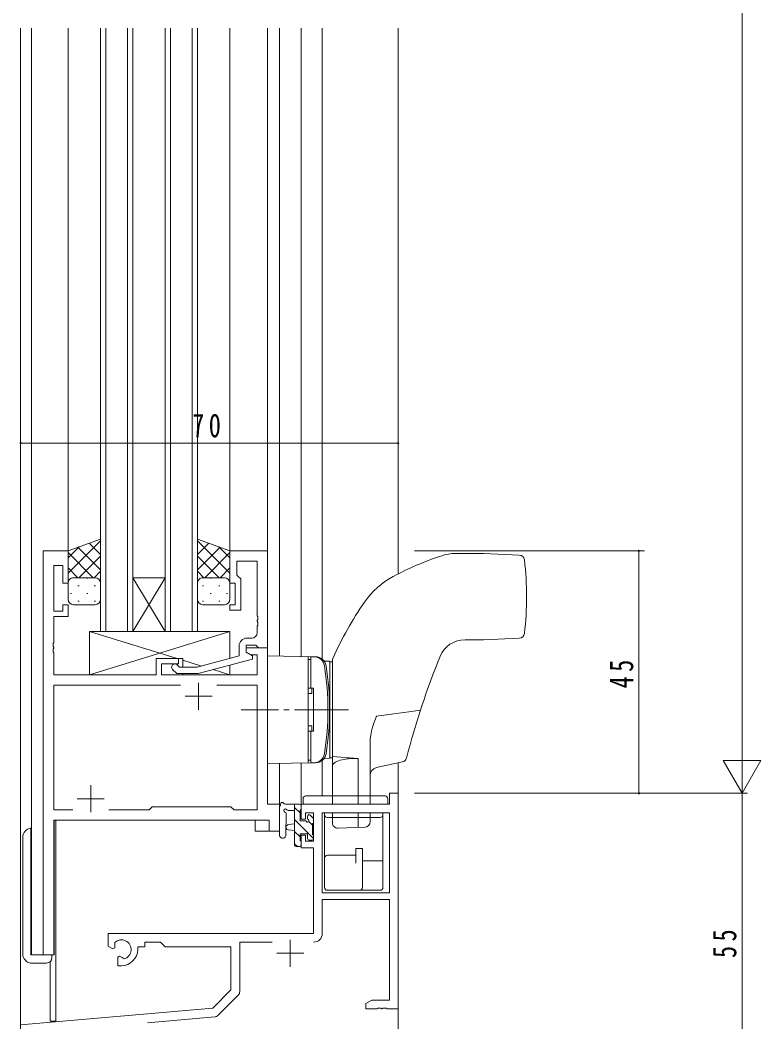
# Model space of a CAD drawing. Units: millimetres on the paper. Extents: x -397 to 397, y -282 to 282.
# Drawn here: x -265.8 to -128.4, y -174.2 to 11.7 of the extents above; entities that cross this region are included whole.
import ezdxf

# ---------------------------------------------------------------- set-up
doc = ezdxf.new("R2010")
doc.units = ezdxf.units.MM
doc.linetypes.add('USER2', pattern=[13, 10, -1, 1, -1])
for name, color, linetype, lineweight in [('0-3_YKK_11', 7, 'Continuous', 18), ('0-4_YKK_12', 2, 'Continuous', 18), ('0-5_YKK_13', 4, 'Continuous', 18), ('0-7_YKK_D', 6, 'Continuous', 18)]:
    doc.layers.add(name, color=color, linetype=linetype, lineweight=lineweight)
doc.styles.add('ＭＳ ゴシック', font='')
doc.styles.get('ＭＳ ゴシック').set_extended_font_data('MS Gothic')

msp = doc.modelspace()

# ---------------------------------------------------------------- linework, layer by layer
at = {"layer": '0-3_YKK_11'}
for p, q in [((-256.861, -86.774), (-261.461, -86.774)), ((-261.461, -86.774), (-261.461, -161.774)), ((-256.861, -92.774), (-256.861, -86.774)), ((-219.861, -86.774), (-226.861, -86.774)), ((-226.861, -86.774), (-226.861, -92.774)), ((-219.861, -104.774), (-219.861, -86.774)), ((-221.671, -98.999), (-221.671, -99.549)), ((-222.791, -102.974), (-223.661, -102.974)), ((-225.161, -104.474), (-225.161, -106.294)), ((-223.861, -104.274), (-222.061, -104.274)), ((-219.861, -104.774), (-223.861, -104.774)), ((-219.861, -133.774), (-219.861, -104.774)), ((-225.161, -106.294), (-232.922, -108.374)), ((-222.995, -106.074), (-221.791, -106.074)), ((-221.791, -106.074), (-221.791, -109.774)), ((-237.485, -108.798), (-236.709, -109.574)), ((-236.709, -109.574), (-232.764, -109.574)), ((-240.561, -109.774), (-259.531, -109.774)), ((-221.791, -109.774), (-239.561, -109.774)), ((-232.661, -111.274), (-232.661, -116.274)), ((-236.011, -111.704), (-259.531, -111.704)), ((-236.011, -111.704), (-259.531, -111.704)), ((-259.531, -111.704), (-259.531, -134.844)), ((-221.791, -111.704), (-229.31, -111.704)), ((-221.791, -134.844), (-221.791, -111.704)), ((-235.161, -113.774), (-230.161, -113.774)), ((-252.661, -130.274), (-252.661, -135.274)), ((-195.661, -131.774), (-197.291, -131.774)), ((-197.291, -131.774), (-197.291, -133.774)), ((-195.661, -171.774), (-195.661, -131.774)), ((-255.161, -132.774), (-250.161, -132.774)), ((-197.291, -133.774), (-213.661, -133.774)), ((-259.531, -134.844), (-256.011, -134.844)), ((-249.31, -134.844), (-241.831, -134.844)), ((-241.831, -134.844), (-241.261, -134.274)), ((-241.261, -134.274), (-226.661, -134.274)), ((-212.861, -135.404), (-211.361, -135.404)), ((-211.361, -135.404), (-211.361, -140.674)), ((-197.291, -135.404), (-209.731, -135.404)), ((-209.731, -135.404), (-209.731, -150.274)), ((-209.731, -135.404), (-209.731, -150.274)), ((-197.291, -150.274), (-197.291, -135.404)), ((-259.531, -161.774), (-259.531, -136.774)), ((-259.531, -136.774), (-219.591, -136.774)), ((-211.361, -140.674), (-212.861, -140.674)), ((-213.661, -141.874), (-211.361, -141.874)), ((-211.361, -141.874), (-211.361, -157.774)), ((-209.731, -150.274), (-197.291, -150.274)), ((-209.731, -151.474), (-197.291, -151.474)), ((-209.731, -157.804), (-209.731, -151.474)), ((-197.291, -151.474), (-197.291, -170.144)), ((-211.361, -157.774), (-249.461, -157.774)), ((-225.031, -159.404), (-219.011, -159.404)), ((-225.031, -168.535), (-225.031, -159.404)), ((-215.661, -158.974), (-215.661, -163.974)), ((-238.861, -160.274), (-226.661, -160.274)), ((-226.661, -160.274), (-226.661, -168.274)), ((-218.161, -161.474), (-213.161, -161.474)), ((-261.461, -161.774), (-259.531, -161.774)), ((-226.661, -168.274), (-230.045, -171.658)), ((-229.054, -172.973), (-225.324, -169.242)), ((-200.57, -170.144), (-201.661, -170.774)), ((-201.661, -170.774), (-201.661, -171.774)), ((-197.291, -170.144), (-200.57, -170.144)), ((-230.045, -171.658), (-265.661, -174.774)), ((-201.661, -171.774), (-199.619, -171.774)), ((-242.141, -174.352), (-229.674, -173.262))]:
    msp.add_line(p, q, dxfattribs=at)
for points in [[(-226.861, -92.774), (-225.861, -92.774), (-225.861, -96.774), (-226.861, -96.774), (-226.861, -97.774), (-224.861, -97.774), (-224.861, -91.974), (-225.361, -91.474), (-225.561, -91.274), (-225.561, -88.704), (-221.791, -88.704)], [(-221.791, -88.704), (-221.791, -98.816), (-221.671, -98.999)], [(-259.531, -98.974), (-256.861, -98.974), (-256.861, -96.774), (-257.861, -96.774), (-257.861, -97.974), (-259.531, -97.974), (-259.531, -89.474), (-257.861, -89.474), (-257.861, -92.774), (-256.861, -92.774)], [(-259.531, -109.774), (-259.531, -105.732), (-259.651, -105.549), (-259.651, -104.999), (-259.531, -104.816), (-259.531, -104.732), (-259.651, -104.549), (-259.651, -103.999), (-259.531, -103.816), (-259.531, -98.974)], [(-221.671, -99.549), (-221.791, -99.732), (-221.791, -99.816), (-221.671, -99.999), (-221.671, -100.549), (-221.791, -100.732), (-221.791, -101.974)], [(-232.764, -109.574), (-222.661, -106.867), (-222.661, -106.267), (-223.861, -105.574), (-223.861, -104.274)], [(-223.861, -104.774), (-223.861, -105.574), (-222.995, -106.074)], [(-222.061, -104.274), (-221.861, -104.474), (-221.561, -104.774), (-219.861, -104.774)], [(-239.561, -109.774), (-239.561, -107.774), (-236.361, -107.774), (-236.361, -106.774), (-240.561, -106.774), (-240.561, -109.774)], [(-232.922, -108.374), (-236.212, -108.374), (-236.637, -107.95)], [(-219.591, -136.774), (-219.591, -138.774), (-217.661, -138.774), (-217.661, -133.774), (-219.861, -133.774)], [(-213.661, -133.774), (-213.661, -136.574), (-212.861, -136.574), (-212.861, -135.404)], [(-226.661, -134.274), (-226.091, -134.844), (-221.791, -134.844)], [(-212.861, -140.674), (-212.861, -139.574), (-213.661, -139.574), (-213.661, -141.874)], [(-249.461, -157.774), (-249.461, -160.139), (-248.561, -160.658), (-248.211, -160.456), (-248.188, -159.951), (-248.225, -159.493)], [(-242.661, -160.274), (-242.661, -159.404), (-239.731, -159.404), (-238.861, -160.274)], [(-243.961, -160.774), (-243.961, -160.274), (-242.661, -160.274)], [(-246.484, -162.509), (-246.862, -162.248), (-247.311, -162.015), (-247.661, -162.217), (-247.661, -163.774), (-246.961, -163.774)], [(-199.619, -171.774), (-199.436, -171.654), (-198.886, -171.654), (-198.703, -171.774), (-198.619, -171.774), (-198.436, -171.654), (-197.886, -171.654), (-197.703, -171.774), (-195.661, -171.774)]]:
    msp.add_lwpolyline(points, dxfattribs=at)
for centre, radius, start, end in [((-222.791, -101.974), 1, 270.00001, 359.99999), ((-223.661, -104.474), 1.5, 90.00001, 179.99999), ((-237.061, -108.374), 0.6, 44.99999, 225.00001), ((-211.331, -157.804), 1.6, 270.00001, 359.99999), ((-246.961, -160.774), 1.8, 285.36688, 134.63312), ((-246.961, -160.774), 3, 270.00001, 359.99999), ((-226.031, -168.535), 1, 315, 359.99999), ((-229.761, -172.265), 1, 275, 315.00002)]:
    msp.add_arc(centre, radius, start, end, dxfattribs=at)
at = {"layer": '0-4_YKK_12'}
for p, q in [((-265.661, 10.226), (-265.661, -186.774)), ((-263.661, 10.226), (-263.661, -161.774)), ((-256.861, -86.774), (-256.861, 10.226)), ((-250.861, 10.226), (-250.861, -101.774)), ((-249.861, -101.774), (-249.861, 10.226)), ((-245.861, 10.226), (-245.861, -101.774)), ((-244.861, -101.774), (-244.861, 10.226)), ((-238.861, 10.226), (-238.861, -101.774)), ((-237.861, -101.774), (-237.861, 10.226)), ((-233.861, 10.226), (-233.861, -101.774)), ((-232.861, -101.774), (-232.861, 10.226)), ((-226.861, -86.774), (-226.861, 10.226)), ((-219.861, -87.074), (-219.861, 10.226)), ((-217.661, -106.312), (-217.661, 10.226)), ((-213.661, 10.226), (-213.661, -106.382)), ((-209.761, 10.226), (-209.761, -106.861)), ((-195.661, 10.226), (-195.661, -91.065)), ((-256.861, -86.774), (-261.461, -86.774)), ((-261.461, -161.774), (-261.461, -86.774)), ((-244.861, -91.774), (-238.861, -91.774)), ((-238.861, -101.774), (-244.861, -91.774)), ((-244.861, -101.774), (-238.861, -91.774)), ((-250.861, -101.774), (-244.861, -101.774)), ((-244.861, -101.774), (-238.861, -101.774)), ((-238.861, -101.774), (-232.861, -101.774)), ((-220.161, -104.774), (-219.861, -104.774)), ((-219.861, -104.774), (-219.861, -133.772)), ((-217.661, -138.774), (-217.661, -126.235)), ((-213.661, -126.166), (-213.661, -133.774)), ((-209.761, -125.687), (-209.761, -132.274)), ((-195.661, -126.13), (-195.661, -186.774)), ((-219.861, -133.772), (-217.661, -133.772)), ((-209.761, -133.774), (-213.661, -133.774)), ((-259.461, -161.774), (-259.461, -136.774)), ((-259.461, -136.774), (-222.161, -136.774)), ((-259.161, -136.774), (-259.161, -174.074)), ((-222.161, -138.774), (-222.161, -136.774)), ((-222.161, -138.774), (-217.661, -138.774)), ((-263.661, -161.774), (-259.461, -161.774)), ((-260.161, -162.993), (-260.161, -174.074)), ((-259.161, -174.074), (-260.161, -174.074))]:
    msp.add_line(p, q, dxfattribs=at)
at = {"layer": '0-5_YKK_13'}
for p, q in [((-250.861, -84.631), (-256.861, -86.774)), ((-250.861, -84.926), (-256.861, -90.926)), ((-252.944, -85.375), (-250.861, -87.458)), ((-250.861, -92.774), (-250.861, -84.631)), ((-232.861, -84.631), (-226.861, -86.774)), ((-232.861, -92.774), (-232.861, -84.631)), ((-232.861, -84.926), (-226.861, -90.926)), ((-230.778, -85.375), (-232.861, -87.458)), ((-254.801, -86.038), (-256.861, -88.098)), ((-256.861, -86.774), (-256.861, -92.774)), ((-256.861, -87.115), (-252.202, -91.774)), ((-255.028, -86.119), (-250.861, -90.287)), ((-228.694, -86.119), (-232.861, -90.287)), ((-226.861, -87.115), (-231.52, -91.774)), ((-228.92, -86.038), (-226.861, -88.098)), ((-226.861, -86.774), (-226.861, -92.774)), ((-179.861, -87.274), (-184.891, -87.274)), ((-173.203, -87.565), (-179.861, -87.274)), ((-250.861, -87.755), (-254.88, -91.774)), ((-232.861, -87.755), (-228.842, -91.774)), ((-256.861, -89.943), (-255.03, -91.774)), ((-250.861, -90.583), (-252.052, -91.774)), ((-232.861, -90.583), (-231.67, -91.774)), ((-226.861, -89.943), (-228.691, -91.774)), ((-256.861, -92.772), (-256.861, -92.772)), ((-256.861, -95.774), (-256.861, -92.774)), ((-256.275, -91.864), (-256.241, -91.864)), ((-255.861, -91.774), (-251.861, -91.774)), ((-253.411, -91.864), (-253.211, -91.864)), ((-250.861, -92.774), (-250.861, -95.774)), ((-232.861, -92.774), (-232.861, -95.774)), ((-227.861, -91.774), (-231.861, -91.774)), ((-230.311, -91.864), (-230.511, -91.864)), ((-227.446, -91.864), (-227.481, -91.864)), ((-226.861, -92.772), (-226.861, -92.772)), ((-226.861, -95.774), (-226.861, -92.774)), ((-256.441, -94.694), (-256.241, -94.694)), ((-255.026, -93.279), (-254.826, -93.279)), ((-253.411, -94.694), (-253.211, -94.694)), ((-251.996, -93.279), (-251.796, -93.279)), ((-231.726, -93.279), (-231.926, -93.279)), ((-230.311, -94.694), (-230.511, -94.694)), ((-228.696, -93.279), (-228.896, -93.279)), ((-227.281, -94.694), (-227.481, -94.694)), ((-255.026, -96.109), (-254.826, -96.109)), ((-251.996, -96.109), (-251.796, -96.109)), ((-231.726, -96.109), (-231.926, -96.109)), ((-228.696, -96.109), (-228.896, -96.109)), ((-251.861, -96.774), (-255.861, -96.774)), ((-231.861, -96.774), (-227.861, -96.774)), ((-252.861, -101.774), (-252.861, -109.774)), ((-252.861, -101.774), (-236.611, -106.774)), ((-226.861, -101.774), (-252.861, -109.774)), ((-226.861, -101.774), (-252.861, -101.774)), ((-227.461, -101.774), (-251.461, -101.774)), ((-226.861, -106.75), (-226.861, -101.774)), ((-179.861, -103.274), (-183.265, -103.274)), ((-179.861, -103.274), (-173.203, -102.983)), ((-240.561, -106.774), (-235.561, -106.774)), ((-240.561, -109.774), (-240.561, -106.774)), ((-235.561, -106.774), (-235.561, -108.374)), ((-235.561, -107.097), (-232.114, -108.157)), ((-219.861, -106.274), (-210.968, -106.429)), ((-219.861, -106.274), (-219.861, -126.274)), ((-212.361, -126.125), (-212.361, -106.422)), ((-211.861, -106.924), (-212.361, -106.924)), ((-212.361, -106.924), (-212.361, -112.274)), ((-211.861, -106.426), (-211.312, -106.426)), ((-211.861, -106.426), (-211.861, -112.274)), ((-209.262, -107.258), (-208.361, -107.274)), ((-208.361, -107.274), (-208.361, -125.274)), ((-207.861, -107.374), (-208.361, -107.374)), ((-208.361, -107.374), (-208.361, -125.174)), ((-207.861, -133.774), (-207.861, -107.16)), ((-235.561, -109.574), (-235.561, -109.774)), ((-235.561, -109.574), (-235.561, -109.774)), ((-229.956, -108.821), (-226.861, -109.774)), ((-226.861, -109.774), (-226.861, -107.992)), ((-252.861, -109.774), (-240.561, -109.774)), ((-235.561, -109.774), (-226.861, -109.774)), ((-212.361, -112.274), (-211.361, -112.274)), ((-211.681, -113.274), (-212.361, -113.274)), ((-211.681, -113.274), (-211.681, -112.274)), ((-211.361, -120.274), (-211.361, -112.274)), ((-199.65, -117.44), (-196.473, -117.027)), ((-196.473, -117.027), (-193.666, -116.647)), ((-193.666, -116.647), (-191.525, -116.352)), ((-200.405, -119.527), (-200.172, -118.765)), ((-200.172, -118.765), (-200.003, -118.271)), ((-200.003, -118.271), (-199.889, -117.957)), ((-199.889, -117.957), (-199.813, -117.758)), ((-199.813, -117.758), (-199.763, -117.633)), ((-199.763, -117.633), (-199.729, -117.556)), ((-199.729, -117.556), (-199.706, -117.507)), ((-199.706, -117.507), (-199.689, -117.477)), ((-199.689, -117.477), (-199.669, -117.451)), ((-199.669, -117.451), (-199.659, -117.444)), ((-199.659, -117.444), (-199.65, -117.44)), ((-211.681, -119.274), (-212.361, -119.274)), ((-212.361, -120.274), (-212.361, -125.624)), ((-212.361, -120.274), (-211.361, -120.274)), ((-211.861, -120.274), (-211.861, -126.122)), ((-211.681, -120.274), (-211.681, -119.274)), ((-200.734, -120.969), (-200.59, -120.244)), ((-200.59, -120.244), (-200.405, -119.527)), ((-200.861, -122.411), (-200.827, -121.69)), ((-200.861, -133.774), (-200.861, -122.411)), ((-200.827, -121.69), (-200.734, -120.969)), ((-219.861, -126.274), (-210.968, -126.119)), ((-211.861, -125.624), (-212.361, -125.624)), ((-211.861, -126.122), (-211.312, -126.122)), ((-209.262, -125.29), (-208.361, -125.274)), ((-208.361, -125.174), (-207.861, -125.174)), ((-203.098, -125.345), (-207.861, -124.928)), ((-207.644, -126.301), (-207.764, -126.456)), ((-207.479, -126.153), (-207.644, -126.301)), ((-207.269, -126.012), (-207.479, -126.153)), ((-207.018, -125.88), (-207.269, -126.012)), ((-206.729, -125.759), (-207.018, -125.88)), ((-206.405, -125.65), (-206.729, -125.759)), ((-206.05, -125.555), (-206.405, -125.65)), ((-205.669, -125.475), (-206.05, -125.555)), ((-205.266, -125.411), (-205.669, -125.475)), ((-204.845, -125.363), (-205.266, -125.411)), ((-204.413, -125.332), (-204.845, -125.363)), ((-203.974, -125.319), (-204.413, -125.332)), ((-203.534, -125.323), (-203.974, -125.319)), ((-203.098, -125.345), (-203.534, -125.323)), ((-203.098, -133.774), (-203.098, -125.345)), ((-199.683, -127.015), (-194.862, -125.954)), ((-207.837, -126.614), (-207.861, -126.774)), ((-207.764, -126.456), (-207.837, -126.614)), ((-213.961, -133.774), (-216.641, -133.774)), ((-214.861, -133.774), (-214.861, -141.374)), ((-213.291, -133.774), (-213.291, -132.774)), ((-213.291, -133.774), (-197.591, -133.774)), ((-212.791, -132.274), (-198.091, -132.274)), ((-197.591, -132.774), (-197.591, -133.774)), ((-217.661, -139.502), (-217.661, -134.34)), ((-216.461, -139.502), (-216.458, -135.541)), ((-216.041, -134.974), (-214.861, -134.974)), ((-213.861, -135.391), (-214.861, -134.391)), ((-213.861, -136.874), (-213.861, -134.874)), ((-213.661, -134.674), (-213.661, -134.074)), ((-209.291, -135.404), (-209.291, -149.274)), ((-207.861, -137.238), (-207.861, -135.404)), ((-203.098, -138.142), (-203.098, -135.404)), ((-200.861, -137.064), (-200.861, -135.404)), ((-198.491, -135.404), (-198.491, -149.274)), ((-214.861, -137.474), (-216.005, -137.576)), ((-211.361, -140.136), (-214.861, -136.636)), ((-212.922, -136.874), (-213.861, -136.874)), ((-212.461, -136.074), (-212.461, -136.413)), ((-211.561, -137.691), (-212.247, -137.004)), ((-211.449, -136.362), (-211.949, -135.862)), ((-211.561, -139.474), (-211.561, -137.374)), ((-211.361, -137.174), (-211.361, -136.574)), ((-208.791, -136.274), (-198.991, -136.274)), ((-264.817, -138.835), (-264.549, -138.567)), ((-263.842, -138.274), (-263.756, -138.274)), ((-263.756, -139.274), (-263.756, -152.274)), ((-214.861, -138.674), (-216.005, -138.572)), ((-213.861, -139.881), (-214.861, -138.881)), ((-213.861, -139.274), (-212.461, -139.274)), ((-213.861, -140.574), (-213.861, -139.274)), ((-212.461, -139.274), (-212.461, -140.174)), ((-206.826, -138.238), (-201.826, -138.063)), ((-265.256, -154.895), (-265.256, -139.895)), ((-214.313, -141.674), (-214.861, -141.126)), ((-213.661, -141.374), (-213.661, -140.774)), ((-212.161, -140.474), (-211.661, -140.474)), ((-211.361, -140.174), (-211.361, -139.674)), ((-214.561, -141.674), (-213.961, -141.674)), ((-202.291, -142.023), (-203.491, -142.023)), ((-203.491, -142.023), (-203.491, -144.774)), ((-202.291, -142.023), (-202.291, -149.274)), ((-203.491, -143.274), (-208.791, -143.274)), ((-198.491, -144.318), (-202.291, -144.318)), ((-208.791, -149.774), (-198.991, -149.774)), ((-263.756, -154.274), (-263.756, -161.774)), ((-264.703, -162.827), (-264.817, -162.713)), ((-264.549, -162.981), (-264.703, -162.827)), ((-263.729, -163.274), (-263.842, -163.274)), ((-260.856, -161.774), (-263.756, -161.774)), ((-260.856, -163.274), (-263.729, -163.274)), ((-259.856, -161.86), (-259.856, -162.274))]:
    msp.add_line(p, q, dxfattribs=at)
at = {"layer": '0-5_YKK_13', "linetype": 'USER2'}
msp.add_line((-204.861, -116.274), (-224.791, -116.274), dxfattribs=at)
msp.add_line((-204.861, -116.274), (-224.791, -116.274), dxfattribs=at)
at = {"layer": '0-5_YKK_13'}
for points in [[(-263.661, -138.274), (-263.756, -138.274), (-263.756, -139.274)], [(-263.756, -152.274), (-263.756, -152.566), (-263.756, -153.23), (-263.756, -153.274), (-263.756, -154.274)], [(-265.256, -161.653), (-265.256, -161.602), (-265.256, -154.895)], [(-260.856, -161.774), (-259.856, -161.774), (-259.856, -161.86)]]:
    msp.add_lwpolyline(points, dxfattribs=at)
for centre, radius, start, end in [((-184.891, -96.274), 9, 90, 108.72705), ((-168.517, -144.574), 60, 108.72705, 117.86452), ((-173.247, -88.564), 1, 6.58665, 87.5), ((-231.361, -95.274), 59.5, 353.41335, 6.58665), ((-255.861, -92.774), 1, 89.9999, 179.9999), ((-251.861, -92.774), 1, 359.9999, 89.9999), ((-231.861, -92.774), 1, 90.0001, 180.0001), ((-227.861, -92.774), 1, 0.0001, 90.0001), ((-189.55, -104.791), 15, 117.86452, 145.41351), ((-255.861, -95.774), 1, 179.9999, 269.9999), ((-251.861, -95.774), 1, 269.9999, 359.9999), ((-231.861, -95.774), 1, 180.0001, 270.0001), ((-227.861, -95.774), 1, 270.0001, 0.0001), ((-148.386, -133.174), 65, 145.41351, 156.01734), ((-173.247, -101.984), 1, 272.5, 353.41335), ((-183.265, -108.274), 5, 90, 157.96077), ((-211.312, -108.426), 2, 9.31215, 90), ((-211.003, -108.429), 2, 9.30873, 89), ((-209.258, -107.008), 0.25, 219.15251, 269), ((-206.861, -107.16), 1, 156.01734, 180), ((-48.861, -162.684), 150, 157.82105, 165.53961), ((-259.173, -116.274), 50.5, 350.68785, 9.31215), ((-258.864, -116.274), 50.5, 350.69127, 9.30873), ((-211.312, -124.122), 2, 270, 350.68785), ((-211.003, -124.119), 2, 271, 350.69127), ((-209.258, -125.54), 0.25, 91, 140.84749), ((-195.077, -124.978), 1, 282.40741, 345.53961), ((-199.361, -128.48), 1.5, 102.40741, 180), ((-217.751, -133.883), 0.3, 310.52878, 10.52878), ((-217.161, -133.774), 0.3, 30, 190.52878), ((-216.641, -133.474), 0.3, 210, 270), ((-213.961, -134.074), 0.3, 0, 90), ((-212.791, -132.774), 0.5, 90, 180), ((-198.091, -132.774), 0.5, 0, 90), ((-217.361, -134.34), 0.3, 130.52878, 180), ((-216.561, -134.974), 0.3, 30, 250.81024), ((-216.758, -135.541), 0.3, 359.95977, 70.81024), ((-216.041, -134.674), 0.3, 210, 270), ((-213.861, -134.674), 0.2, 270, 0), ((-215.961, -138.074), 0.5, 95.09207, 264.90793), ((-212.922, -137.174), 0.3, 33.05573, 90), ((-212.461, -136.874), 0.25, 213.05573, 56.94427), ((-212.161, -136.074), 0.3, 45, 180), ((-212.161, -136.413), 0.3, 180, 236.94427), ((-211.561, -137.174), 0.2, 270, 0), ((-211.661, -136.574), 0.3, 0, 45), ((-208.791, -135.774), 0.5, 180, 270), ((-206.861, -137.238), 1, 180, 272), ((-201.861, -137.064), 1, 272, 0), ((-198.991, -135.774), 0.5, 270, 0), ((-263.756, -139.895), 1.5, 135, 180), ((-263.842, -139.274), 1, 90, 135), ((-217.061, -139.501), 0.6, 179.95977, 359.95977), ((-213.861, -140.774), 0.2, 0, 90), ((-212.161, -140.174), 0.3, 180, 270), ((-211.661, -140.174), 0.3, 270, 0), ((-211.561, -139.674), 0.2, 0, 90), ((-214.561, -141.374), 0.3, 180, 270), ((-213.961, -141.374), 0.3, 270, 0), ((-208.791, -143.774), 0.5, 90, 180), ((-208.791, -149.274), 0.5, 180, 270), ((-202.791, -149.274), 0.5, 270, 0), ((-198.991, -149.274), 0.5, 270, 0), ((-263.756, -161.653), 1.5, 180, 225), ((-263.842, -162.274), 1, 225, 270), ((-260.856, -162.274), 1, 270, 0)]:
    msp.add_arc(centre, radius, start, end, dxfattribs=at)
at = {"layer": '0-7_YKK_D'}
for p, q in [((-131.899, -124.774), (-131.899, 161.226)), ((-265.661, -83.774), (-265.661, -65.774)), ((-265.661, -66.774), (-195.661, -66.774)), ((-195.661, -83.774), (-195.661, -65.774)), ((-192.661, -86.774), (-150.013, -86.774)), ((-151.013, -131.774), (-151.013, -86.774)), ((-131.899, -131.774), (-131.899, -119.649)), ((-131.899, -131.774), (-135.399, -125.712)), ((-128.399, -125.712), (-135.399, -125.712)), ((-131.899, -131.774), (-128.399, -125.712)), ((-192.661, -131.774), (-130.899, -131.774)), ((-192.661, -131.774), (-150.013, -131.774)), ((-192.661, -131.774), (-130.899, -131.774)), ((-131.899, -186.774), (-131.899, -131.774))]:
    msp.add_line(p, q, dxfattribs=at)
for centre, start, end in [((-265.661, -66.774), 0, 180), ((-265.661, -66.774), 180, 0), ((-195.661, -66.774), 0, 180), ((-195.661, -66.774), 180, 0), ((-151.013, -86.774), 90, 270), ((-151.013, -86.774), 270, 90), ((-151.013, -131.774), 90, 270), ((-151.013, -131.774), 270, 90)]:
    msp.add_arc(centre, 0.106, start, end, dxfattribs=at)

# ---------------------------------------------------------------- texts
at = {"layer": '0-7_YKK_D', "color": 7, "insert": (-233.853, -65.774), "char_height": 4.399, "attachment_point": 7, "style": 'ＭＳ ゴシック'}
msp.add_mtext('\\T1.37;\\W0.75;70', dxfattribs=at)
at = {"layer": '0-7_YKK_D', "color": 7, "char_height": 4.399, "attachment_point": 7, "rotation": 90, "style": 'ＭＳ ゴシック'}
for s, insert in [('\\T1.37;\\W0.75;45', (-152.013, -112.307)), ('\\T1.37;\\W0.75;55', (-132.899, -162.344))]:
    msp.add_mtext(s, dxfattribs=dict(at, insert=insert))

doc.saveas('drawing.dxf')
